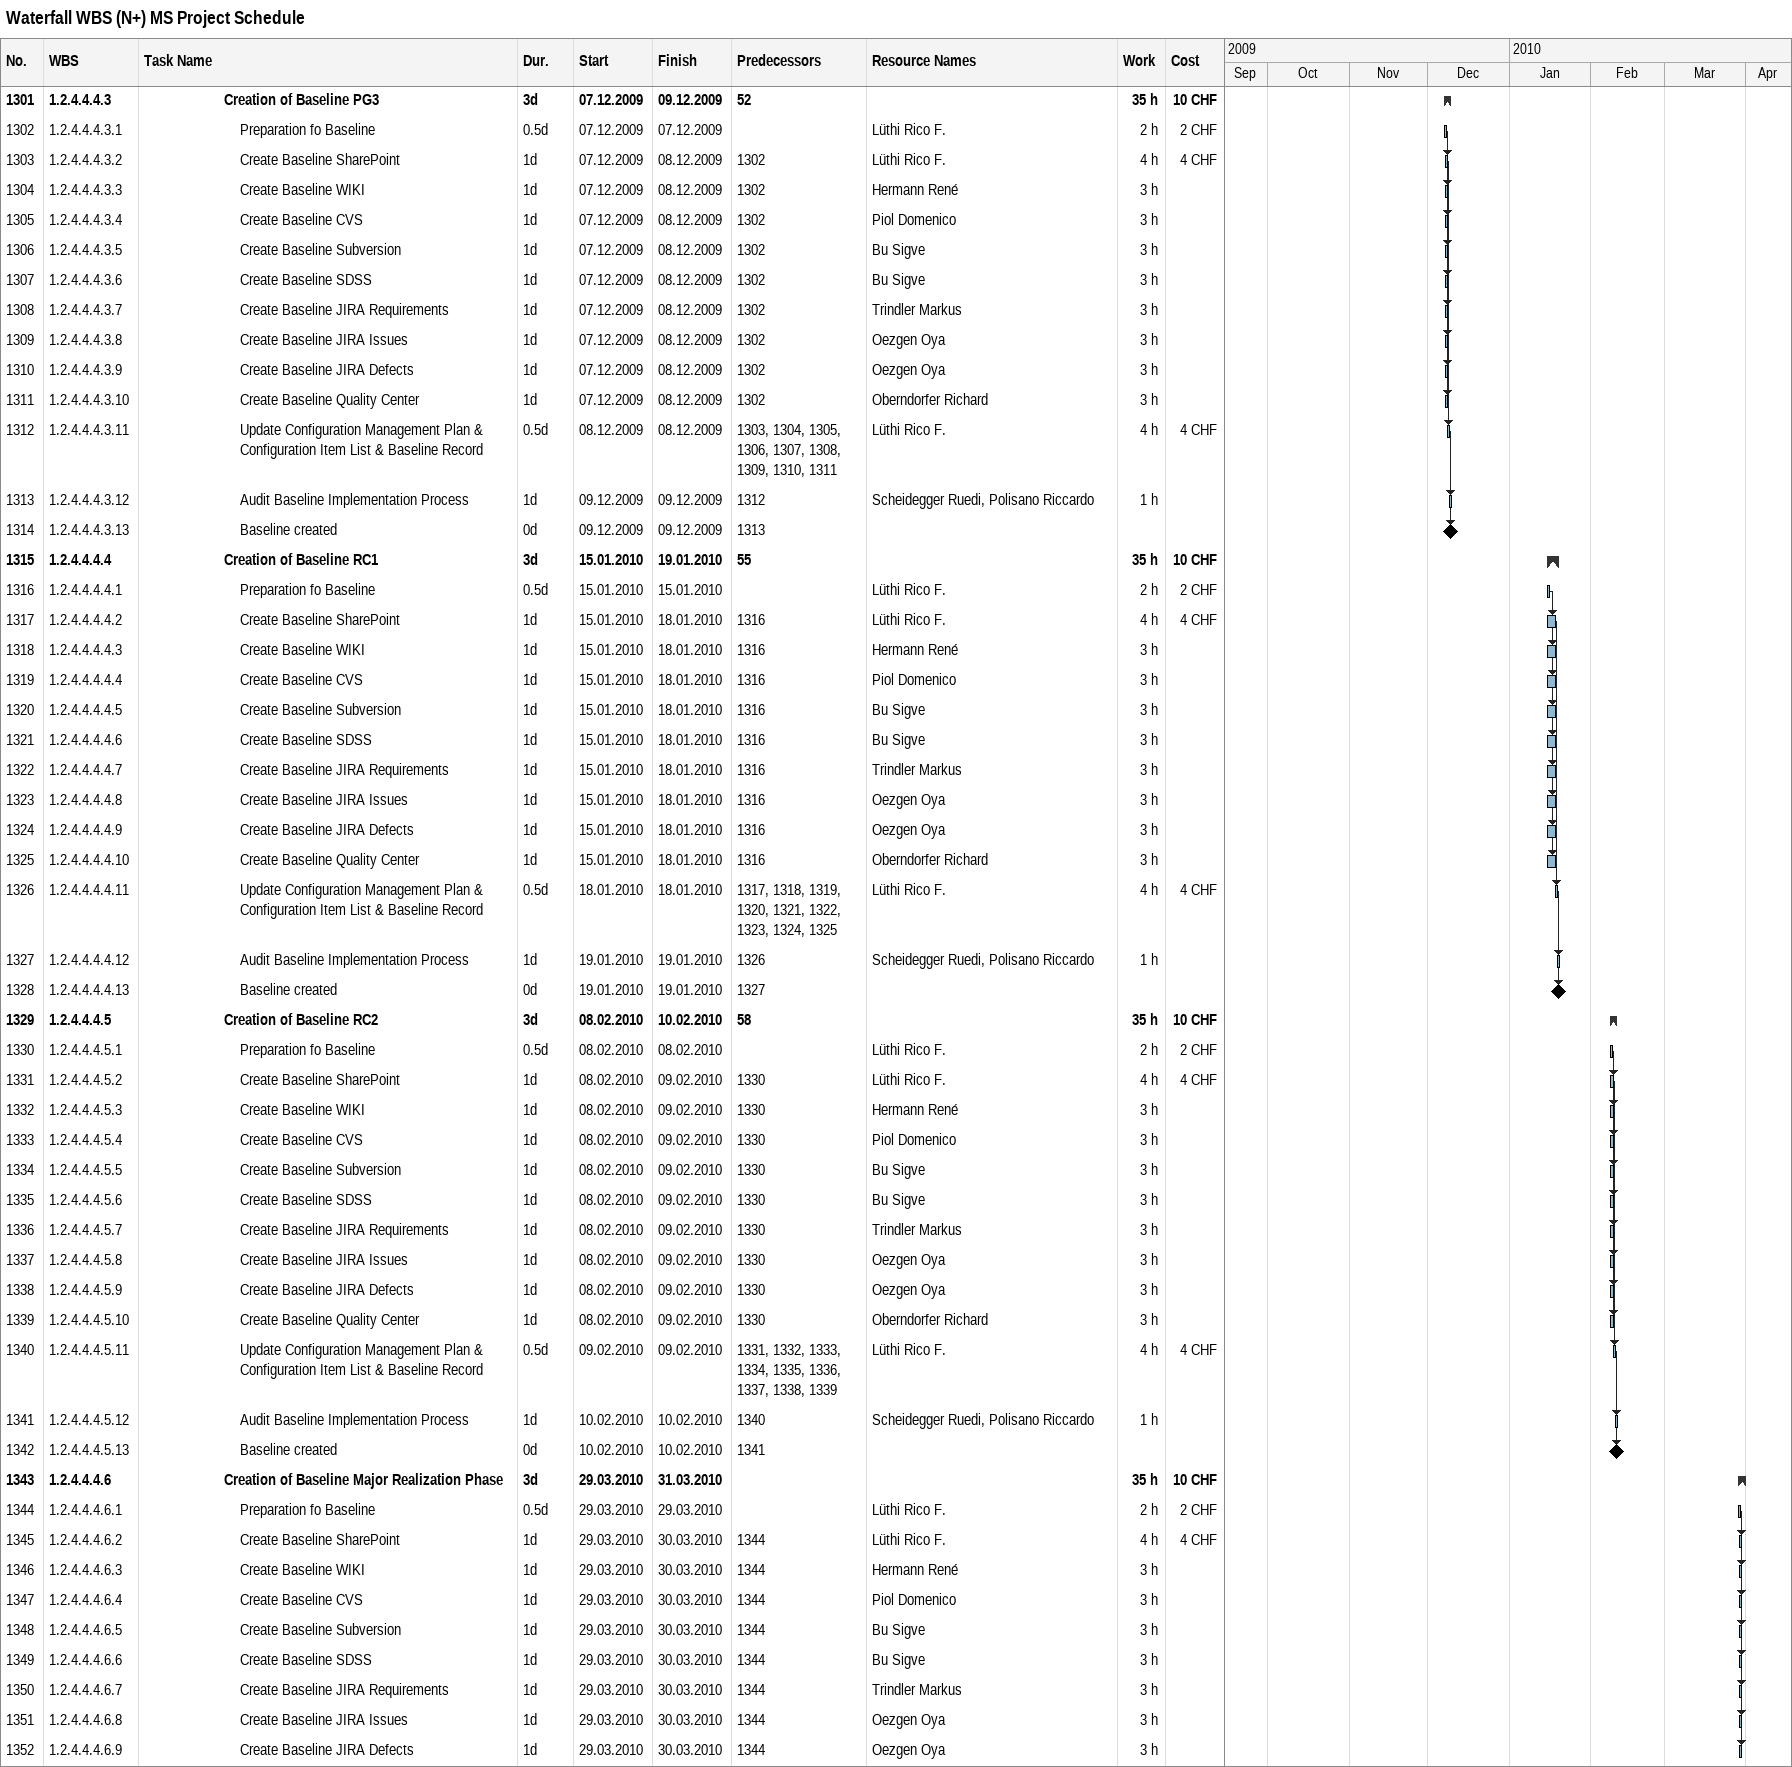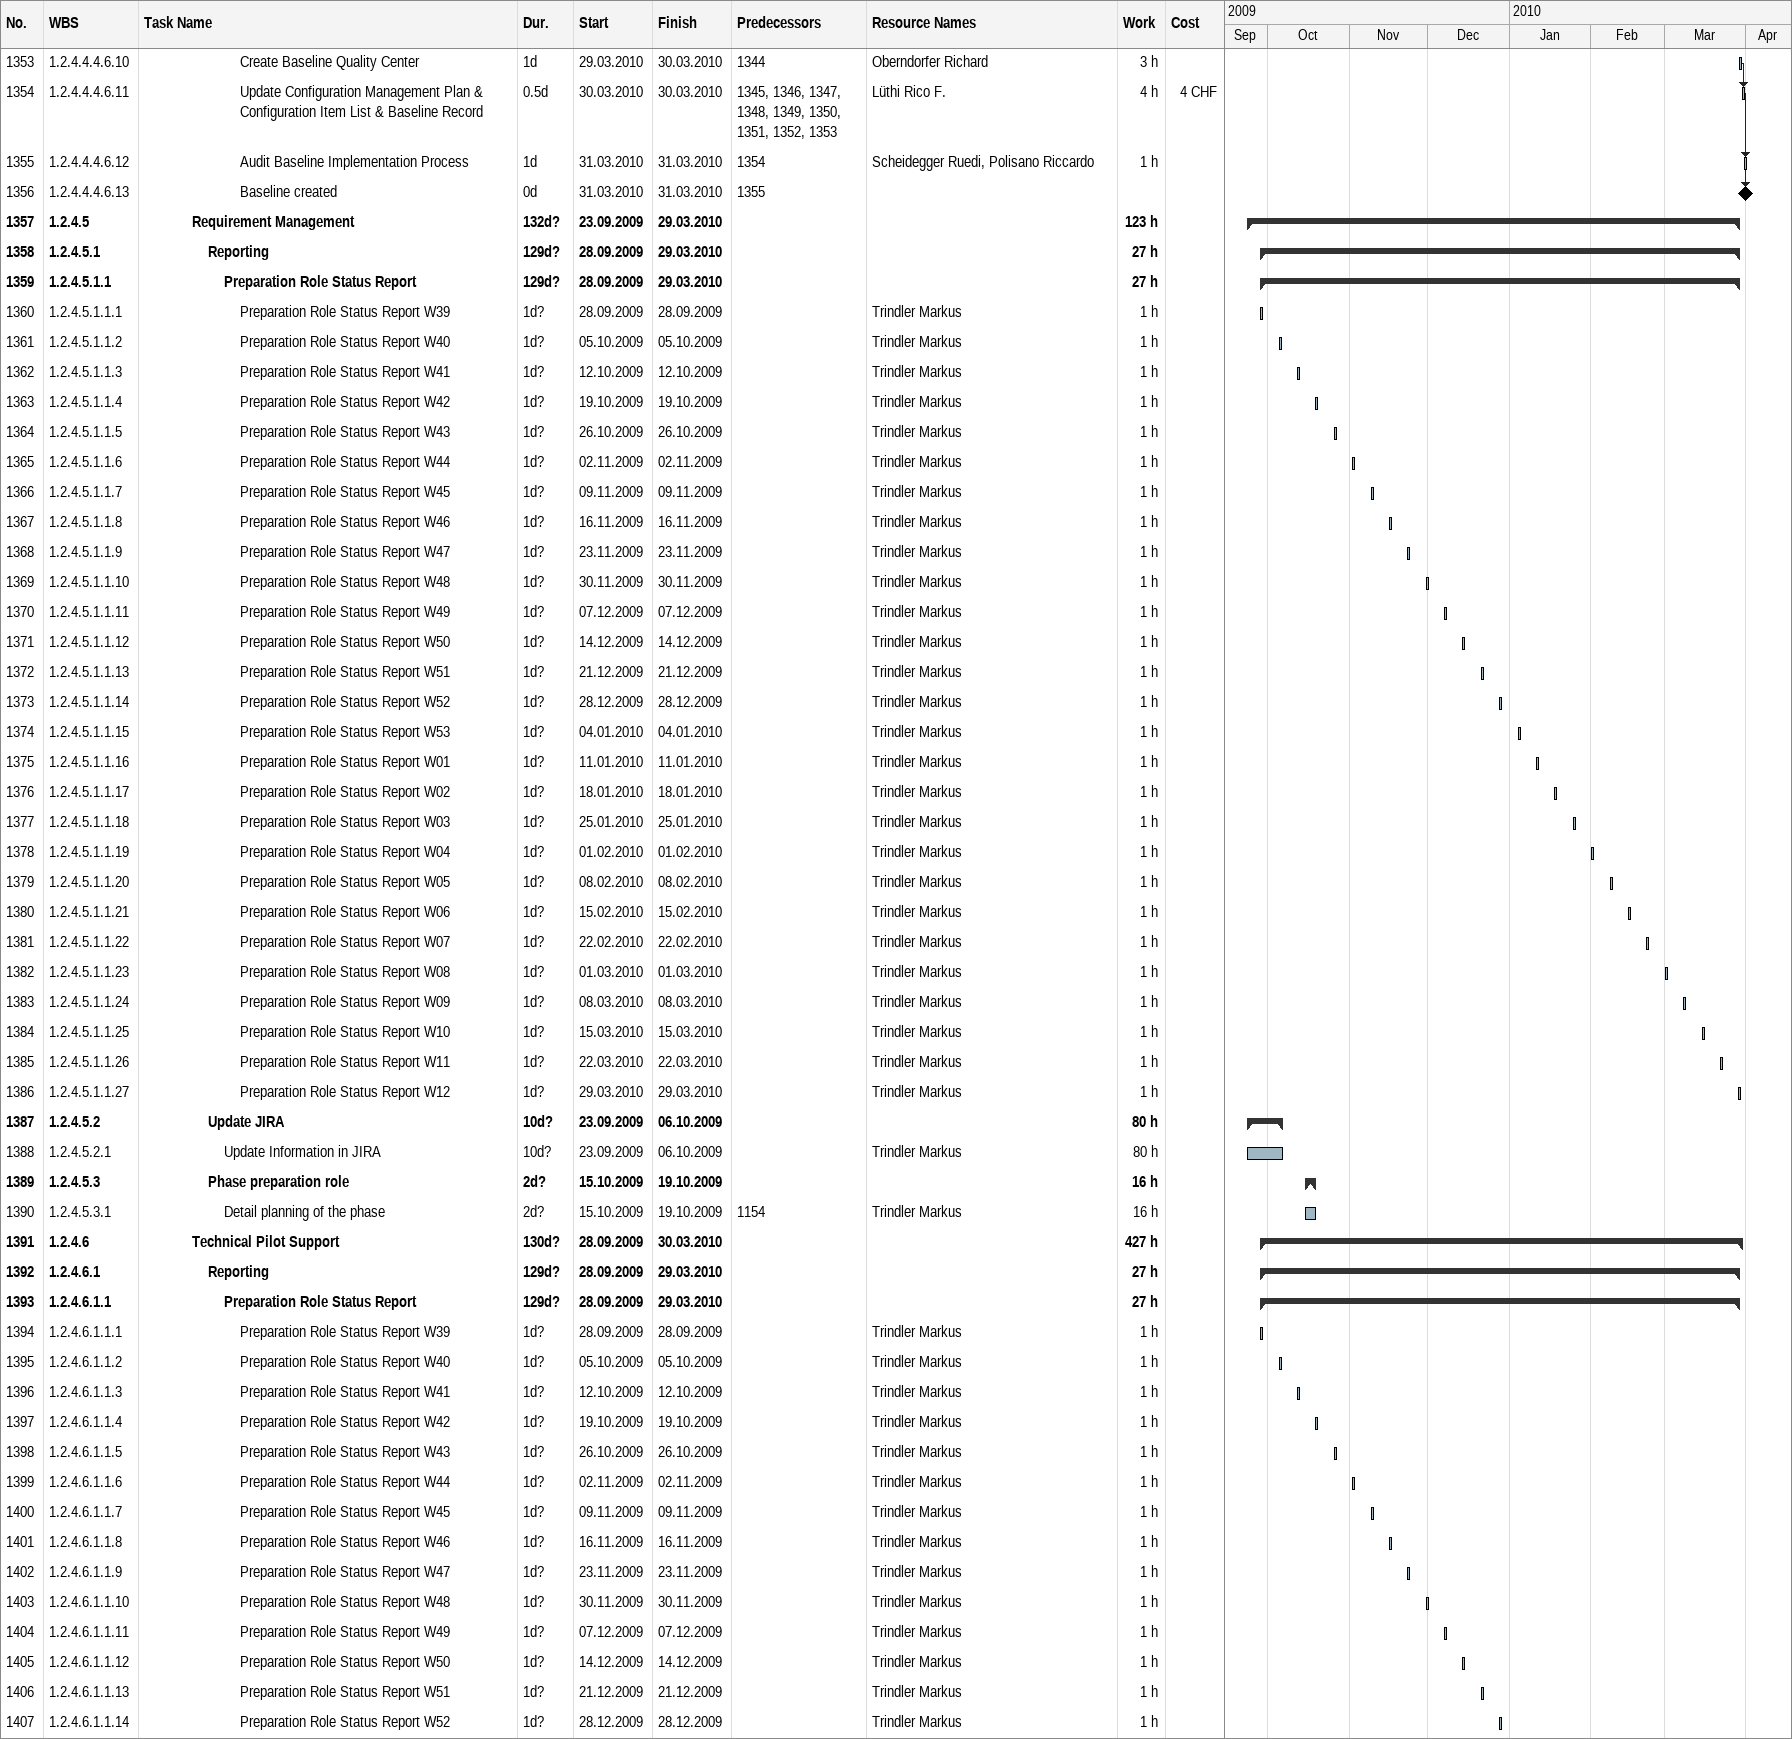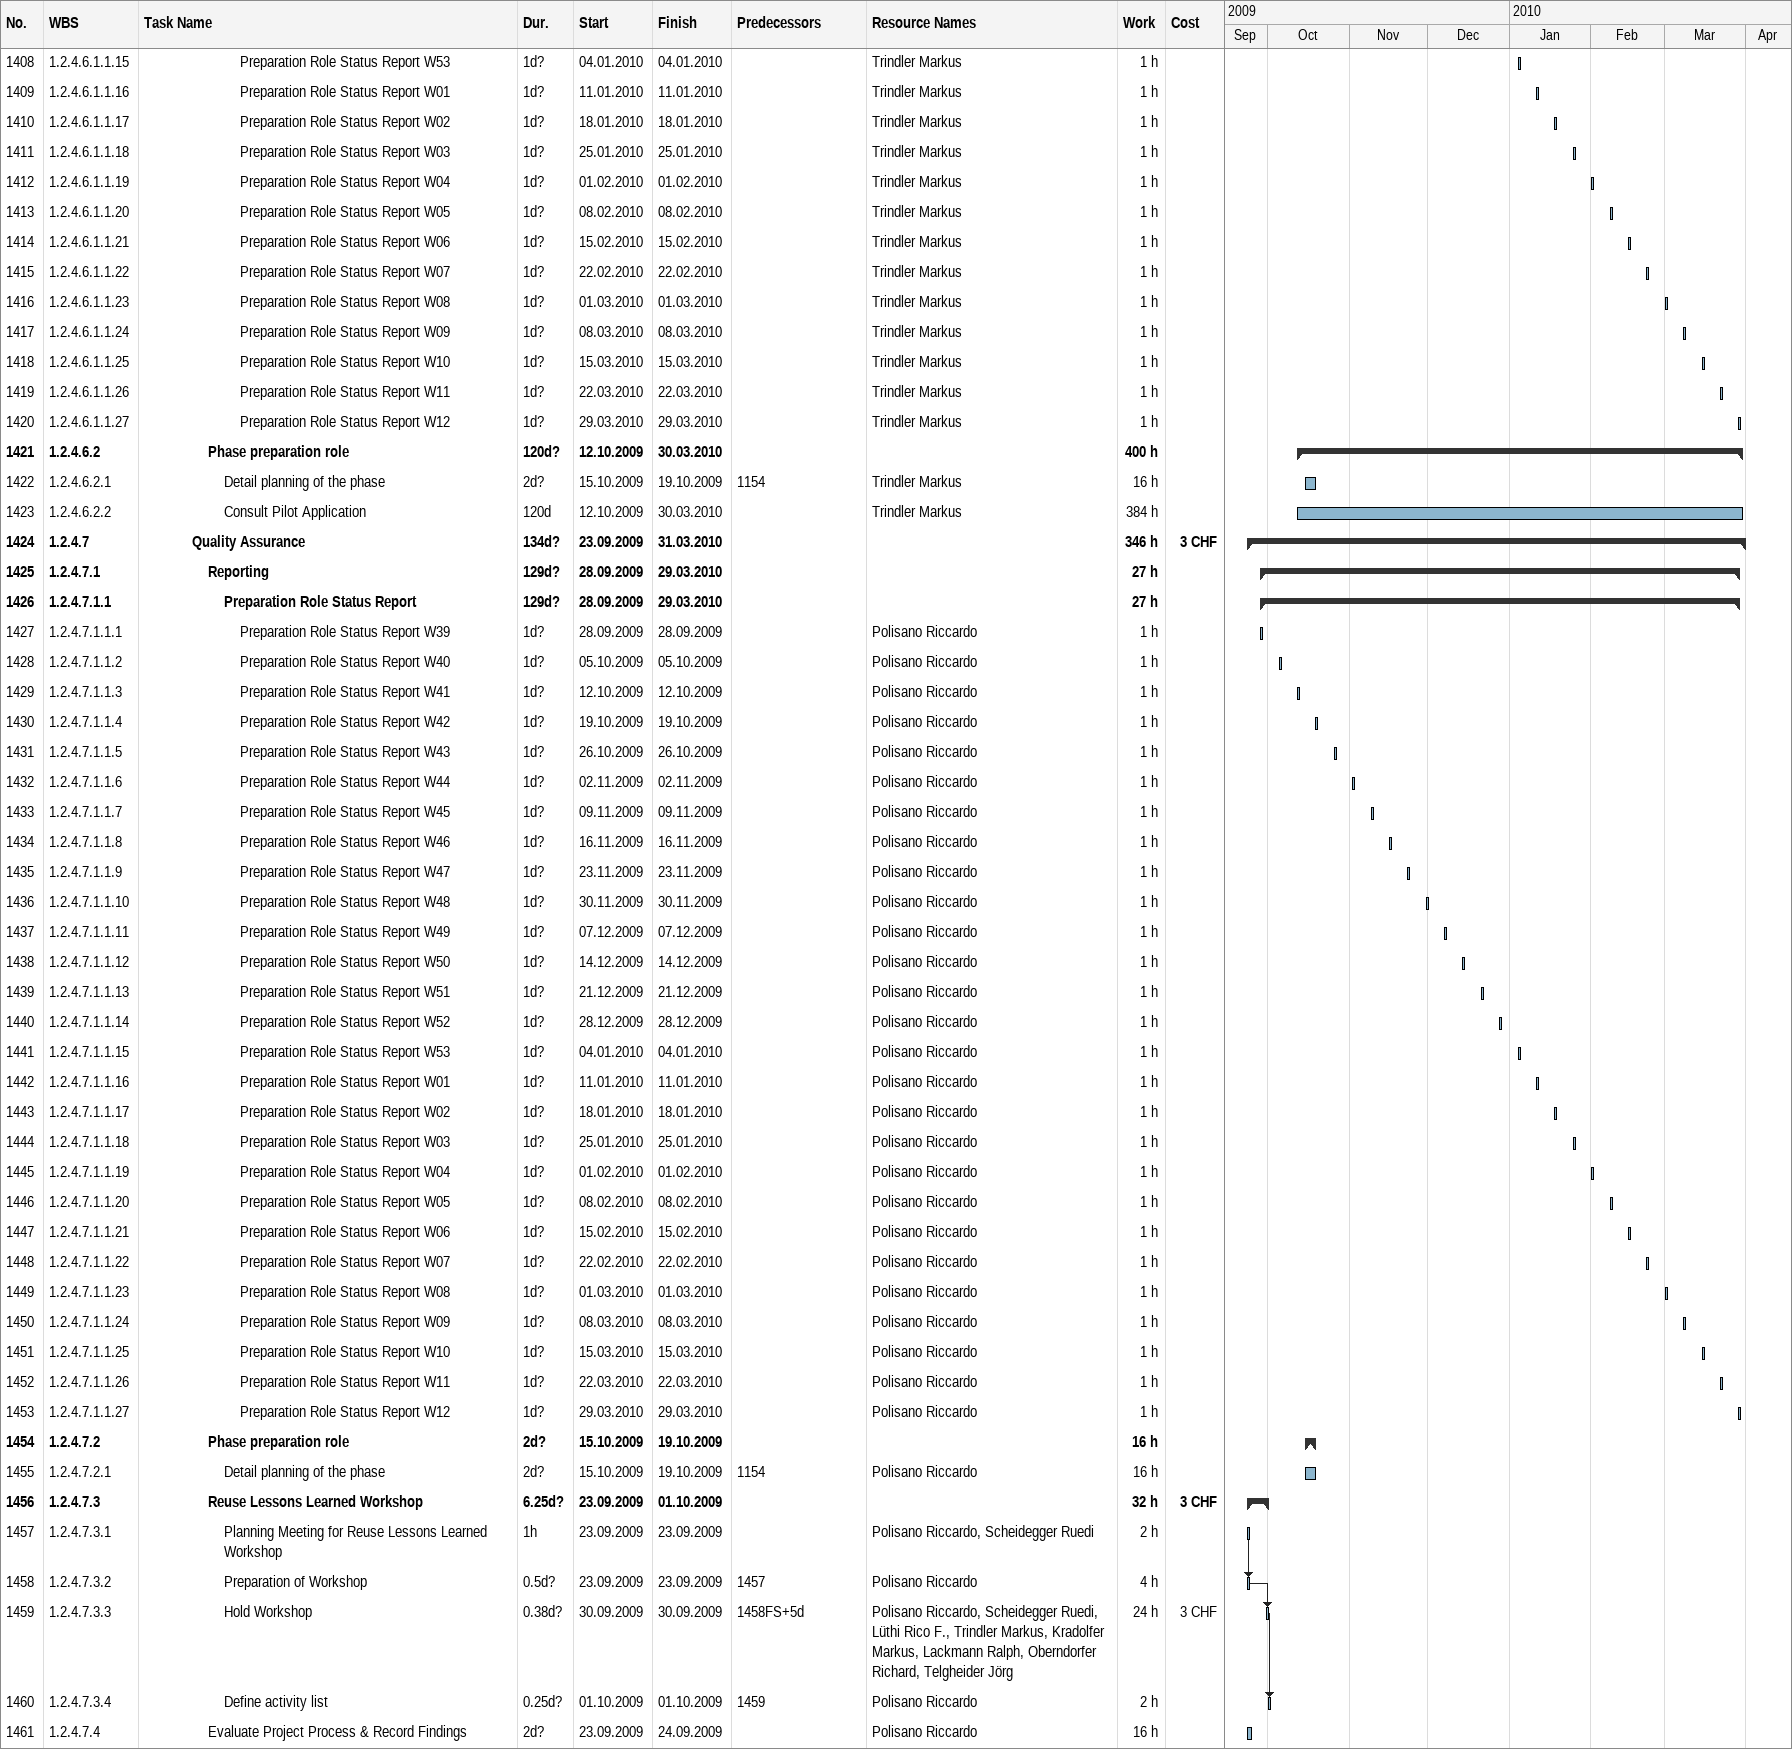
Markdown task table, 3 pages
Waterfall WBS (N+) MS Project Schedule

| ID | WBS | Task | Duration | Start | Finish | Predecessors | Resources | Work (h) | Cost (CHF) |
|---|---|---|---|---|---|---|---|---|---|
| 1301 | 1.2.4.4.4.3 | **Creation of Baseline PG3** | 3d | 2009-12-07 | 2009-12-09 | 52 |  | 35 | 10 |
| 1302 | 1.2.4.4.4.3.1 | Preparation fo Baseline | 0.5d | 2009-12-07 | 2009-12-07 |  | Lüthi Rico F. | 2 | 2 |
| 1303 | 1.2.4.4.4.3.2 | Create Baseline SharePoint | 1d | 2009-12-07 | 2009-12-08 | 1302 | Lüthi Rico F. | 4 | 4 |
| 1304 | 1.2.4.4.4.3.3 | Create Baseline WIKI | 1d | 2009-12-07 | 2009-12-08 | 1302 | Hermann René | 3 |  |
| 1305 | 1.2.4.4.4.3.4 | Create Baseline CVS | 1d | 2009-12-07 | 2009-12-08 | 1302 | Piol Domenico | 3 |  |
| 1306 | 1.2.4.4.4.3.5 | Create Baseline Subversion | 1d | 2009-12-07 | 2009-12-08 | 1302 | Bu Sigve | 3 |  |
| 1307 | 1.2.4.4.4.3.6 | Create Baseline SDSS | 1d | 2009-12-07 | 2009-12-08 | 1302 | Bu Sigve | 3 |  |
| 1308 | 1.2.4.4.4.3.7 | Create Baseline JIRA Requirements | 1d | 2009-12-07 | 2009-12-08 | 1302 | Trindler Markus | 3 |  |
| 1309 | 1.2.4.4.4.3.8 | Create Baseline JIRA Issues | 1d | 2009-12-07 | 2009-12-08 | 1302 | Oezgen Oya | 3 |  |
| 1310 | 1.2.4.4.4.3.9 | Create Baseline JIRA Defects | 1d | 2009-12-07 | 2009-12-08 | 1302 | Oezgen Oya | 3 |  |
| 1311 | 1.2.4.4.4.3.10 | Create Baseline Quality Center | 1d | 2009-12-07 | 2009-12-08 | 1302 | Oberndorfer Richard | 3 |  |
| 1312 | 1.2.4.4.4.3.11 | Update Configuration Management Plan & Configuration Item List & Baseline Record | 0.5d | 2009-12-08 | 2009-12-08 | 1303, 1304, 1305, 1306, 1307, 1308, 1309, 1310, 1311 | Lüthi Rico F. | 4 | 4 |
| 1313 | 1.2.4.4.4.3.12 | Audit Baseline Implementation Process | 1d | 2009-12-09 | 2009-12-09 | 1312 | Scheidegger Ruedi, Polisano Riccardo | 1 |  |
| 1314 | 1.2.4.4.4.3.13 | Baseline created | 0d | 2009-12-09 | 2009-12-09 | 1313 |  |  |  |
| 1315 | 1.2.4.4.4.4 | **Creation of Baseline RC1** | 3d | 2010-01-15 | 2010-01-19 | 55 |  | 35 | 10 |
| 1316 | 1.2.4.4.4.4.1 | Preparation fo Baseline | 0.5d | 2010-01-15 | 2010-01-15 |  | Lüthi Rico F. | 2 | 2 |
| 1317 | 1.2.4.4.4.4.2 | Create Baseline SharePoint | 1d | 2010-01-15 | 2010-01-18 | 1316 | Lüthi Rico F. | 4 | 4 |
| 1318 | 1.2.4.4.4.4.3 | Create Baseline WIKI | 1d | 2010-01-15 | 2010-01-18 | 1316 | Hermann René | 3 |  |
| 1319 | 1.2.4.4.4.4.4 | Create Baseline CVS | 1d | 2010-01-15 | 2010-01-18 | 1316 | Piol Domenico | 3 |  |
| 1320 | 1.2.4.4.4.4.5 | Create Baseline Subversion | 1d | 2010-01-15 | 2010-01-18 | 1316 | Bu Sigve | 3 |  |
| 1321 | 1.2.4.4.4.4.6 | Create Baseline SDSS | 1d | 2010-01-15 | 2010-01-18 | 1316 | Bu Sigve | 3 |  |
| 1322 | 1.2.4.4.4.4.7 | Create Baseline JIRA Requirements | 1d | 2010-01-15 | 2010-01-18 | 1316 | Trindler Markus | 3 |  |
| 1323 | 1.2.4.4.4.4.8 | Create Baseline JIRA Issues | 1d | 2010-01-15 | 2010-01-18 | 1316 | Oezgen Oya | 3 |  |
| 1324 | 1.2.4.4.4.4.9 | Create Baseline JIRA Defects | 1d | 2010-01-15 | 2010-01-18 | 1316 | Oezgen Oya | 3 |  |
| 1325 | 1.2.4.4.4.4.10 | Create Baseline Quality Center | 1d | 2010-01-15 | 2010-01-18 | 1316 | Oberndorfer Richard | 3 |  |
| 1326 | 1.2.4.4.4.4.11 | Update Configuration Management Plan & Configuration Item List & Baseline Record | 0.5d | 2010-01-18 | 2010-01-18 | 1317, 1318, 1319, 1320, 1321, 1322, 1323, 1324, 1325 | Lüthi Rico F. | 4 | 4 |
| 1327 | 1.2.4.4.4.4.12 | Audit Baseline Implementation Process | 1d | 2010-01-19 | 2010-01-19 | 1326 | Scheidegger Ruedi, Polisano Riccardo | 1 |  |
| 1328 | 1.2.4.4.4.4.13 | Baseline created | 0d | 2010-01-19 | 2010-01-19 | 1327 |  |  |  |
| 1329 | 1.2.4.4.4.5 | **Creation of Baseline RC2** | 3d | 2010-02-08 | 2010-02-10 | 58 |  | 35 | 10 |
| 1330 | 1.2.4.4.4.5.1 | Preparation fo Baseline | 0.5d | 2010-02-08 | 2010-02-08 |  | Lüthi Rico F. | 2 | 2 |
| 1331 | 1.2.4.4.4.5.2 | Create Baseline SharePoint | 1d | 2010-02-08 | 2010-02-09 | 1330 | Lüthi Rico F. | 4 | 4 |
| 1332 | 1.2.4.4.4.5.3 | Create Baseline WIKI | 1d | 2010-02-08 | 2010-02-09 | 1330 | Hermann René | 3 |  |
| 1333 | 1.2.4.4.4.5.4 | Create Baseline CVS | 1d | 2010-02-08 | 2010-02-09 | 1330 | Piol Domenico | 3 |  |
| 1334 | 1.2.4.4.4.5.5 | Create Baseline Subversion | 1d | 2010-02-08 | 2010-02-09 | 1330 | Bu Sigve | 3 |  |
| 1335 | 1.2.4.4.4.5.6 | Create Baseline SDSS | 1d | 2010-02-08 | 2010-02-09 | 1330 | Bu Sigve | 3 |  |
| 1336 | 1.2.4.4.4.5.7 | Create Baseline JIRA Requirements | 1d | 2010-02-08 | 2010-02-09 | 1330 | Trindler Markus | 3 |  |
| 1337 | 1.2.4.4.4.5.8 | Create Baseline JIRA Issues | 1d | 2010-02-08 | 2010-02-09 | 1330 | Oezgen Oya | 3 |  |
| 1338 | 1.2.4.4.4.5.9 | Create Baseline JIRA Defects | 1d | 2010-02-08 | 2010-02-09 | 1330 | Oezgen Oya | 3 |  |
| 1339 | 1.2.4.4.4.5.10 | Create Baseline Quality Center | 1d | 2010-02-08 | 2010-02-09 | 1330 | Oberndorfer Richard | 3 |  |
| 1340 | 1.2.4.4.4.5.11 | Update Configuration Management Plan & Configuration Item List & Baseline Record | 0.5d | 2010-02-09 | 2010-02-09 | 1331, 1332, 1333, 1334, 1335, 1336, 1337, 1338, 1339 | Lüthi Rico F. | 4 | 4 |
| 1341 | 1.2.4.4.4.5.12 | Audit Baseline Implementation Process | 1d | 2010-02-10 | 2010-02-10 | 1340 | Scheidegger Ruedi, Polisano Riccardo | 1 |  |
| 1342 | 1.2.4.4.4.5.13 | Baseline created | 0d | 2010-02-10 | 2010-02-10 | 1341 |  |  |  |
| 1343 | 1.2.4.4.4.6 | **Creation of Baseline Major Realization Phase** | 3d | 2010-03-29 | 2010-03-31 |  |  | 35 | 10 |
| 1344 | 1.2.4.4.4.6.1 | Preparation fo Baseline | 0.5d | 2010-03-29 | 2010-03-29 |  | Lüthi Rico F. | 2 | 2 |
| 1345 | 1.2.4.4.4.6.2 | Create Baseline SharePoint | 1d | 2010-03-29 | 2010-03-30 | 1344 | Lüthi Rico F. | 4 | 4 |
| 1346 | 1.2.4.4.4.6.3 | Create Baseline WIKI | 1d | 2010-03-29 | 2010-03-30 | 1344 | Hermann René | 3 |  |
| 1347 | 1.2.4.4.4.6.4 | Create Baseline CVS | 1d | 2010-03-29 | 2010-03-30 | 1344 | Piol Domenico | 3 |  |
| 1348 | 1.2.4.4.4.6.5 | Create Baseline Subversion | 1d | 2010-03-29 | 2010-03-30 | 1344 | Bu Sigve | 3 |  |
| 1349 | 1.2.4.4.4.6.6 | Create Baseline SDSS | 1d | 2010-03-29 | 2010-03-30 | 1344 | Bu Sigve | 3 |  |
| 1350 | 1.2.4.4.4.6.7 | Create Baseline JIRA Requirements | 1d | 2010-03-29 | 2010-03-30 | 1344 | Trindler Markus | 3 |  |
| 1351 | 1.2.4.4.4.6.8 | Create Baseline JIRA Issues | 1d | 2010-03-29 | 2010-03-30 | 1344 | Oezgen Oya | 3 |  |
| 1352 | 1.2.4.4.4.6.9 | Create Baseline JIRA Defects | 1d | 2010-03-29 | 2010-03-30 | 1344 | Oezgen Oya | 3 |  |
| 1353 | 1.2.4.4.4.6.10 | Create Baseline Quality Center | 1d | 2010-03-29 | 2010-03-30 | 1344 | Oberndorfer Richard | 3 |  |
| 1354 | 1.2.4.4.4.6.11 | Update Configuration Management Plan & Configuration Item List & Baseline Record | 0.5d | 2010-03-30 | 2010-03-30 | 1345, 1346, 1347, 1348, 1349, 1350, 1351, 1352, 1353 | Lüthi Rico F. | 4 | 4 |
| 1355 | 1.2.4.4.4.6.12 | Audit Baseline Implementation Process | 1d | 2010-03-31 | 2010-03-31 | 1354 | Scheidegger Ruedi, Polisano Riccardo | 1 |  |
| 1356 | 1.2.4.4.4.6.13 | Baseline created | 0d | 2010-03-31 | 2010-03-31 | 1355 |  |  |  |
| 1357 | 1.2.4.5 | **Requirement Management** | 132d? | 2009-09-23 | 2010-03-29 |  |  | 123 |  |
| 1358 | 1.2.4.5.1 | **Reporting** | 129d? | 2009-09-28 | 2010-03-29 |  |  | 27 |  |
| 1359 | 1.2.4.5.1.1 | **Preparation Role Status Report** | 129d? | 2009-09-28 | 2010-03-29 |  |  | 27 |  |
| 1360 | 1.2.4.5.1.1.1 | Preparation Role Status Report W39 | 1d? | 2009-09-28 | 2009-09-28 |  | Trindler Markus | 1 |  |
| 1361 | 1.2.4.5.1.1.2 | Preparation Role Status Report W40 | 1d? | 2009-10-05 | 2009-10-05 |  | Trindler Markus | 1 |  |
| 1362 | 1.2.4.5.1.1.3 | Preparation Role Status Report W41 | 1d? | 2009-10-12 | 2009-10-12 |  | Trindler Markus | 1 |  |
| 1363 | 1.2.4.5.1.1.4 | Preparation Role Status Report W42 | 1d? | 2009-10-19 | 2009-10-19 |  | Trindler Markus | 1 |  |
| 1364 | 1.2.4.5.1.1.5 | Preparation Role Status Report W43 | 1d? | 2009-10-26 | 2009-10-26 |  | Trindler Markus | 1 |  |
| 1365 | 1.2.4.5.1.1.6 | Preparation Role Status Report W44 | 1d? | 2009-11-02 | 2009-11-02 |  | Trindler Markus | 1 |  |
| 1366 | 1.2.4.5.1.1.7 | Preparation Role Status Report W45 | 1d? | 2009-11-09 | 2009-11-09 |  | Trindler Markus | 1 |  |
| 1367 | 1.2.4.5.1.1.8 | Preparation Role Status Report W46 | 1d? | 2009-11-16 | 2009-11-16 |  | Trindler Markus | 1 |  |
| 1368 | 1.2.4.5.1.1.9 | Preparation Role Status Report W47 | 1d? | 2009-11-23 | 2009-11-23 |  | Trindler Markus | 1 |  |
| 1369 | 1.2.4.5.1.1.10 | Preparation Role Status Report W48 | 1d? | 2009-11-30 | 2009-11-30 |  | Trindler Markus | 1 |  |
| 1370 | 1.2.4.5.1.1.11 | Preparation Role Status Report W49 | 1d? | 2009-12-07 | 2009-12-07 |  | Trindler Markus | 1 |  |
| 1371 | 1.2.4.5.1.1.12 | Preparation Role Status Report W50 | 1d? | 2009-12-14 | 2009-12-14 |  | Trindler Markus | 1 |  |
| 1372 | 1.2.4.5.1.1.13 | Preparation Role Status Report W51 | 1d? | 2009-12-21 | 2009-12-21 |  | Trindler Markus | 1 |  |
| 1373 | 1.2.4.5.1.1.14 | Preparation Role Status Report W52 | 1d? | 2009-12-28 | 2009-12-28 |  | Trindler Markus | 1 |  |
| 1374 | 1.2.4.5.1.1.15 | Preparation Role Status Report W53 | 1d? | 2010-01-04 | 2010-01-04 |  | Trindler Markus | 1 |  |
| 1375 | 1.2.4.5.1.1.16 | Preparation Role Status Report W01 | 1d? | 2010-01-11 | 2010-01-11 |  | Trindler Markus | 1 |  |
| 1376 | 1.2.4.5.1.1.17 | Preparation Role Status Report W02 | 1d? | 2010-01-18 | 2010-01-18 |  | Trindler Markus | 1 |  |
| 1377 | 1.2.4.5.1.1.18 | Preparation Role Status Report W03 | 1d? | 2010-01-25 | 2010-01-25 |  | Trindler Markus | 1 |  |
| 1378 | 1.2.4.5.1.1.19 | Preparation Role Status Report W04 | 1d? | 2010-02-01 | 2010-02-01 |  | Trindler Markus | 1 |  |
| 1379 | 1.2.4.5.1.1.20 | Preparation Role Status Report W05 | 1d? | 2010-02-08 | 2010-02-08 |  | Trindler Markus | 1 |  |
| 1380 | 1.2.4.5.1.1.21 | Preparation Role Status Report W06 | 1d? | 2010-02-15 | 2010-02-15 |  | Trindler Markus | 1 |  |
| 1381 | 1.2.4.5.1.1.22 | Preparation Role Status Report W07 | 1d? | 2010-02-22 | 2010-02-22 |  | Trindler Markus | 1 |  |
| 1382 | 1.2.4.5.1.1.23 | Preparation Role Status Report W08 | 1d? | 2010-03-01 | 2010-03-01 |  | Trindler Markus | 1 |  |
| 1383 | 1.2.4.5.1.1.24 | Preparation Role Status Report W09 | 1d? | 2010-03-08 | 2010-03-08 |  | Trindler Markus | 1 |  |
| 1384 | 1.2.4.5.1.1.25 | Preparation Role Status Report W10 | 1d? | 2010-03-15 | 2010-03-15 |  | Trindler Markus | 1 |  |
| 1385 | 1.2.4.5.1.1.26 | Preparation Role Status Report W11 | 1d? | 2010-03-22 | 2010-03-22 |  | Trindler Markus | 1 |  |
| 1386 | 1.2.4.5.1.1.27 | Preparation Role Status Report W12 | 1d? | 2010-03-29 | 2010-03-29 |  | Trindler Markus | 1 |  |
| 1387 | 1.2.4.5.2 | **Update JIRA** | 10d? | 2009-09-23 | 2009-10-06 |  |  | 80 |  |
| 1388 | 1.2.4.5.2.1 | Update Information in JIRA | 10d? | 2009-09-23 | 2009-10-06 |  | Trindler Markus | 80 |  |
| 1389 | 1.2.4.5.3 | **Phase preparation role** | 2d? | 2009-10-15 | 2009-10-19 |  |  | 16 |  |
| 1390 | 1.2.4.5.3.1 | Detail planning of the phase | 2d? | 2009-10-15 | 2009-10-19 | 1154 | Trindler Markus | 16 |  |
| 1391 | 1.2.4.6 | **Technical Pilot Support** | 130d? | 2009-09-28 | 2010-03-30 |  |  | 427 |  |
| 1392 | 1.2.4.6.1 | **Reporting** | 129d? | 2009-09-28 | 2010-03-29 |  |  | 27 |  |
| 1393 | 1.2.4.6.1.1 | **Preparation Role Status Report** | 129d? | 2009-09-28 | 2010-03-29 |  |  | 27 |  |
| 1394 | 1.2.4.6.1.1.1 | Preparation Role Status Report W39 | 1d? | 2009-09-28 | 2009-09-28 |  | Trindler Markus | 1 |  |
| 1395 | 1.2.4.6.1.1.2 | Preparation Role Status Report W40 | 1d? | 2009-10-05 | 2009-10-05 |  | Trindler Markus | 1 |  |
| 1396 | 1.2.4.6.1.1.3 | Preparation Role Status Report W41 | 1d? | 2009-10-12 | 2009-10-12 |  | Trindler Markus | 1 |  |
| 1397 | 1.2.4.6.1.1.4 | Preparation Role Status Report W42 | 1d? | 2009-10-19 | 2009-10-19 |  | Trindler Markus | 1 |  |
| 1398 | 1.2.4.6.1.1.5 | Preparation Role Status Report W43 | 1d? | 2009-10-26 | 2009-10-26 |  | Trindler Markus | 1 |  |
| 1399 | 1.2.4.6.1.1.6 | Preparation Role Status Report W44 | 1d? | 2009-11-02 | 2009-11-02 |  | Trindler Markus | 1 |  |
| 1400 | 1.2.4.6.1.1.7 | Preparation Role Status Report W45 | 1d? | 2009-11-09 | 2009-11-09 |  | Trindler Markus | 1 |  |
| 1401 | 1.2.4.6.1.1.8 | Preparation Role Status Report W46 | 1d? | 2009-11-16 | 2009-11-16 |  | Trindler Markus | 1 |  |
| 1402 | 1.2.4.6.1.1.9 | Preparation Role Status Report W47 | 1d? | 2009-11-23 | 2009-11-23 |  | Trindler Markus | 1 |  |
| 1403 | 1.2.4.6.1.1.10 | Preparation Role Status Report W48 | 1d? | 2009-11-30 | 2009-11-30 |  | Trindler Markus | 1 |  |
| 1404 | 1.2.4.6.1.1.11 | Preparation Role Status Report W49 | 1d? | 2009-12-07 | 2009-12-07 |  | Trindler Markus | 1 |  |
| 1405 | 1.2.4.6.1.1.12 | Preparation Role Status Report W50 | 1d? | 2009-12-14 | 2009-12-14 |  | Trindler Markus | 1 |  |
| 1406 | 1.2.4.6.1.1.13 | Preparation Role Status Report W51 | 1d? | 2009-12-21 | 2009-12-21 |  | Trindler Markus | 1 |  |
| 1407 | 1.2.4.6.1.1.14 | Preparation Role Status Report W52 | 1d? | 2009-12-28 | 2009-12-28 |  | Trindler Markus | 1 |  |
| 1408 | 1.2.4.6.1.1.15 | Preparation Role Status Report W53 | 1d? | 2010-01-04 | 2010-01-04 |  | Trindler Markus | 1 |  |
| 1409 | 1.2.4.6.1.1.16 | Preparation Role Status Report W01 | 1d? | 2010-01-11 | 2010-01-11 |  | Trindler Markus | 1 |  |
| 1410 | 1.2.4.6.1.1.17 | Preparation Role Status Report W02 | 1d? | 2010-01-18 | 2010-01-18 |  | Trindler Markus | 1 |  |
| 1411 | 1.2.4.6.1.1.18 | Preparation Role Status Report W03 | 1d? | 2010-01-25 | 2010-01-25 |  | Trindler Markus | 1 |  |
| 1412 | 1.2.4.6.1.1.19 | Preparation Role Status Report W04 | 1d? | 2010-02-01 | 2010-02-01 |  | Trindler Markus | 1 |  |
| 1413 | 1.2.4.6.1.1.20 | Preparation Role Status Report W05 | 1d? | 2010-02-08 | 2010-02-08 |  | Trindler Markus | 1 |  |
| 1414 | 1.2.4.6.1.1.21 | Preparation Role Status Report W06 | 1d? | 2010-02-15 | 2010-02-15 |  | Trindler Markus | 1 |  |
| 1415 | 1.2.4.6.1.1.22 | Preparation Role Status Report W07 | 1d? | 2010-02-22 | 2010-02-22 |  | Trindler Markus | 1 |  |
| 1416 | 1.2.4.6.1.1.23 | Preparation Role Status Report W08 | 1d? | 2010-03-01 | 2010-03-01 |  | Trindler Markus | 1 |  |
| 1417 | 1.2.4.6.1.1.24 | Preparation Role Status Report W09 | 1d? | 2010-03-08 | 2010-03-08 |  | Trindler Markus | 1 |  |
| 1418 | 1.2.4.6.1.1.25 | Preparation Role Status Report W10 | 1d? | 2010-03-15 | 2010-03-15 |  | Trindler Markus | 1 |  |
| 1419 | 1.2.4.6.1.1.26 | Preparation Role Status Report W11 | 1d? | 2010-03-22 | 2010-03-22 |  | Trindler Markus | 1 |  |
| 1420 | 1.2.4.6.1.1.27 | Preparation Role Status Report W12 | 1d? | 2010-03-29 | 2010-03-29 |  | Trindler Markus | 1 |  |
| 1421 | 1.2.4.6.2 | **Phase preparation role** | 120d? | 2009-10-12 | 2010-03-30 |  |  | 400 |  |
| 1422 | 1.2.4.6.2.1 | Detail planning of the phase | 2d? | 2009-10-15 | 2009-10-19 | 1154 | Trindler Markus | 16 |  |
| 1423 | 1.2.4.6.2.2 | Consult Pilot Application | 120d | 2009-10-12 | 2010-03-30 |  | Trindler Markus | 384 |  |
| 1424 | 1.2.4.7 | **Quality Assurance** | 134d? | 2009-09-23 | 2010-03-31 |  |  | 346 | 3 |
| 1425 | 1.2.4.7.1 | **Reporting** | 129d? | 2009-09-28 | 2010-03-29 |  |  | 27 |  |
| 1426 | 1.2.4.7.1.1 | **Preparation Role Status Report** | 129d? | 2009-09-28 | 2010-03-29 |  |  | 27 |  |
| 1427 | 1.2.4.7.1.1.1 | Preparation Role Status Report W39 | 1d? | 2009-09-28 | 2009-09-28 |  | Polisano Riccardo | 1 |  |
| 1428 | 1.2.4.7.1.1.2 | Preparation Role Status Report W40 | 1d? | 2009-10-05 | 2009-10-05 |  | Polisano Riccardo | 1 |  |
| 1429 | 1.2.4.7.1.1.3 | Preparation Role Status Report W41 | 1d? | 2009-10-12 | 2009-10-12 |  | Polisano Riccardo | 1 |  |
| 1430 | 1.2.4.7.1.1.4 | Preparation Role Status Report W42 | 1d? | 2009-10-19 | 2009-10-19 |  | Polisano Riccardo | 1 |  |
| 1431 | 1.2.4.7.1.1.5 | Preparation Role Status Report W43 | 1d? | 2009-10-26 | 2009-10-26 |  | Polisano Riccardo | 1 |  |
| 1432 | 1.2.4.7.1.1.6 | Preparation Role Status Report W44 | 1d? | 2009-11-02 | 2009-11-02 |  | Polisano Riccardo | 1 |  |
| 1433 | 1.2.4.7.1.1.7 | Preparation Role Status Report W45 | 1d? | 2009-11-09 | 2009-11-09 |  | Polisano Riccardo | 1 |  |
| 1434 | 1.2.4.7.1.1.8 | Preparation Role Status Report W46 | 1d? | 2009-11-16 | 2009-11-16 |  | Polisano Riccardo | 1 |  |
| 1435 | 1.2.4.7.1.1.9 | Preparation Role Status Report W47 | 1d? | 2009-11-23 | 2009-11-23 |  | Polisano Riccardo | 1 |  |
| 1436 | 1.2.4.7.1.1.10 | Preparation Role Status Report W48 | 1d? | 2009-11-30 | 2009-11-30 |  | Polisano Riccardo | 1 |  |
| 1437 | 1.2.4.7.1.1.11 | Preparation Role Status Report W49 | 1d? | 2009-12-07 | 2009-12-07 |  | Polisano Riccardo | 1 |  |
| 1438 | 1.2.4.7.1.1.12 | Preparation Role Status Report W50 | 1d? | 2009-12-14 | 2009-12-14 |  | Polisano Riccardo | 1 |  |
| 1439 | 1.2.4.7.1.1.13 | Preparation Role Status Report W51 | 1d? | 2009-12-21 | 2009-12-21 |  | Polisano Riccardo | 1 |  |
| 1440 | 1.2.4.7.1.1.14 | Preparation Role Status Report W52 | 1d? | 2009-12-28 | 2009-12-28 |  | Polisano Riccardo | 1 |  |
| 1441 | 1.2.4.7.1.1.15 | Preparation Role Status Report W53 | 1d? | 2010-01-04 | 2010-01-04 |  | Polisano Riccardo | 1 |  |
| 1442 | 1.2.4.7.1.1.16 | Preparation Role Status Report W01 | 1d? | 2010-01-11 | 2010-01-11 |  | Polisano Riccardo | 1 |  |
| 1443 | 1.2.4.7.1.1.17 | Preparation Role Status Report W02 | 1d? | 2010-01-18 | 2010-01-18 |  | Polisano Riccardo | 1 |  |
| 1444 | 1.2.4.7.1.1.18 | Preparation Role Status Report W03 | 1d? | 2010-01-25 | 2010-01-25 |  | Polisano Riccardo | 1 |  |
| 1445 | 1.2.4.7.1.1.19 | Preparation Role Status Report W04 | 1d? | 2010-02-01 | 2010-02-01 |  | Polisano Riccardo | 1 |  |
| 1446 | 1.2.4.7.1.1.20 | Preparation Role Status Report W05 | 1d? | 2010-02-08 | 2010-02-08 |  | Polisano Riccardo | 1 |  |
| 1447 | 1.2.4.7.1.1.21 | Preparation Role Status Report W06 | 1d? | 2010-02-15 | 2010-02-15 |  | Polisano Riccardo | 1 |  |
| 1448 | 1.2.4.7.1.1.22 | Preparation Role Status Report W07 | 1d? | 2010-02-22 | 2010-02-22 |  | Polisano Riccardo | 1 |  |
| 1449 | 1.2.4.7.1.1.23 | Preparation Role Status Report W08 | 1d? | 2010-03-01 | 2010-03-01 |  | Polisano Riccardo | 1 |  |
| 1450 | 1.2.4.7.1.1.24 | Preparation Role Status Report W09 | 1d? | 2010-03-08 | 2010-03-08 |  | Polisano Riccardo | 1 |  |
| 1451 | 1.2.4.7.1.1.25 | Preparation Role Status Report W10 | 1d? | 2010-03-15 | 2010-03-15 |  | Polisano Riccardo | 1 |  |
| 1452 | 1.2.4.7.1.1.26 | Preparation Role Status Report W11 | 1d? | 2010-03-22 | 2010-03-22 |  | Polisano Riccardo | 1 |  |
| 1453 | 1.2.4.7.1.1.27 | Preparation Role Status Report W12 | 1d? | 2010-03-29 | 2010-03-29 |  | Polisano Riccardo | 1 |  |
| 1454 | 1.2.4.7.2 | **Phase preparation role** | 2d? | 2009-10-15 | 2009-10-19 |  |  | 16 |  |
| 1455 | 1.2.4.7.2.1 | Detail planning of the phase | 2d? | 2009-10-15 | 2009-10-19 | 1154 | Polisano Riccardo | 16 |  |
| 1456 | 1.2.4.7.3 | **Reuse Lessons Learned Workshop** | 6.25d? | 2009-09-23 | 2009-10-01 |  |  | 32 | 3 |
| 1457 | 1.2.4.7.3.1 | Planning Meeting for Reuse Lessons Learned Workshop | 1h | 2009-09-23 | 2009-09-23 |  | Polisano Riccardo, Scheidegger Ruedi | 2 |  |
| 1458 | 1.2.4.7.3.2 | Preparation of Workshop | 0.5d? | 2009-09-23 | 2009-09-23 | 1457 | Polisano Riccardo | 4 |  |
| 1459 | 1.2.4.7.3.3 | Hold Workshop | 0.38d? | 2009-09-30 | 2009-09-30 | 1458FS+5d | Polisano Riccardo, Scheidegger Ruedi, Lüthi Rico F., Trindler Markus, Kradolfer Markus, Lackmann Ralph, Oberndorfer Richard, Telgheider Jörg | 24 | 3 |
| 1460 | 1.2.4.7.3.4 | Define activity list | 0.25d? | 2009-10-01 | 2009-10-01 | 1459 | Polisano Riccardo | 2 |  |
| 1461 | 1.2.4.7.4 | Evaluate Project Process & Record Findings | 2d? | 2009-09-23 | 2009-09-24 |  | Polisano Riccardo | 16 |  |
